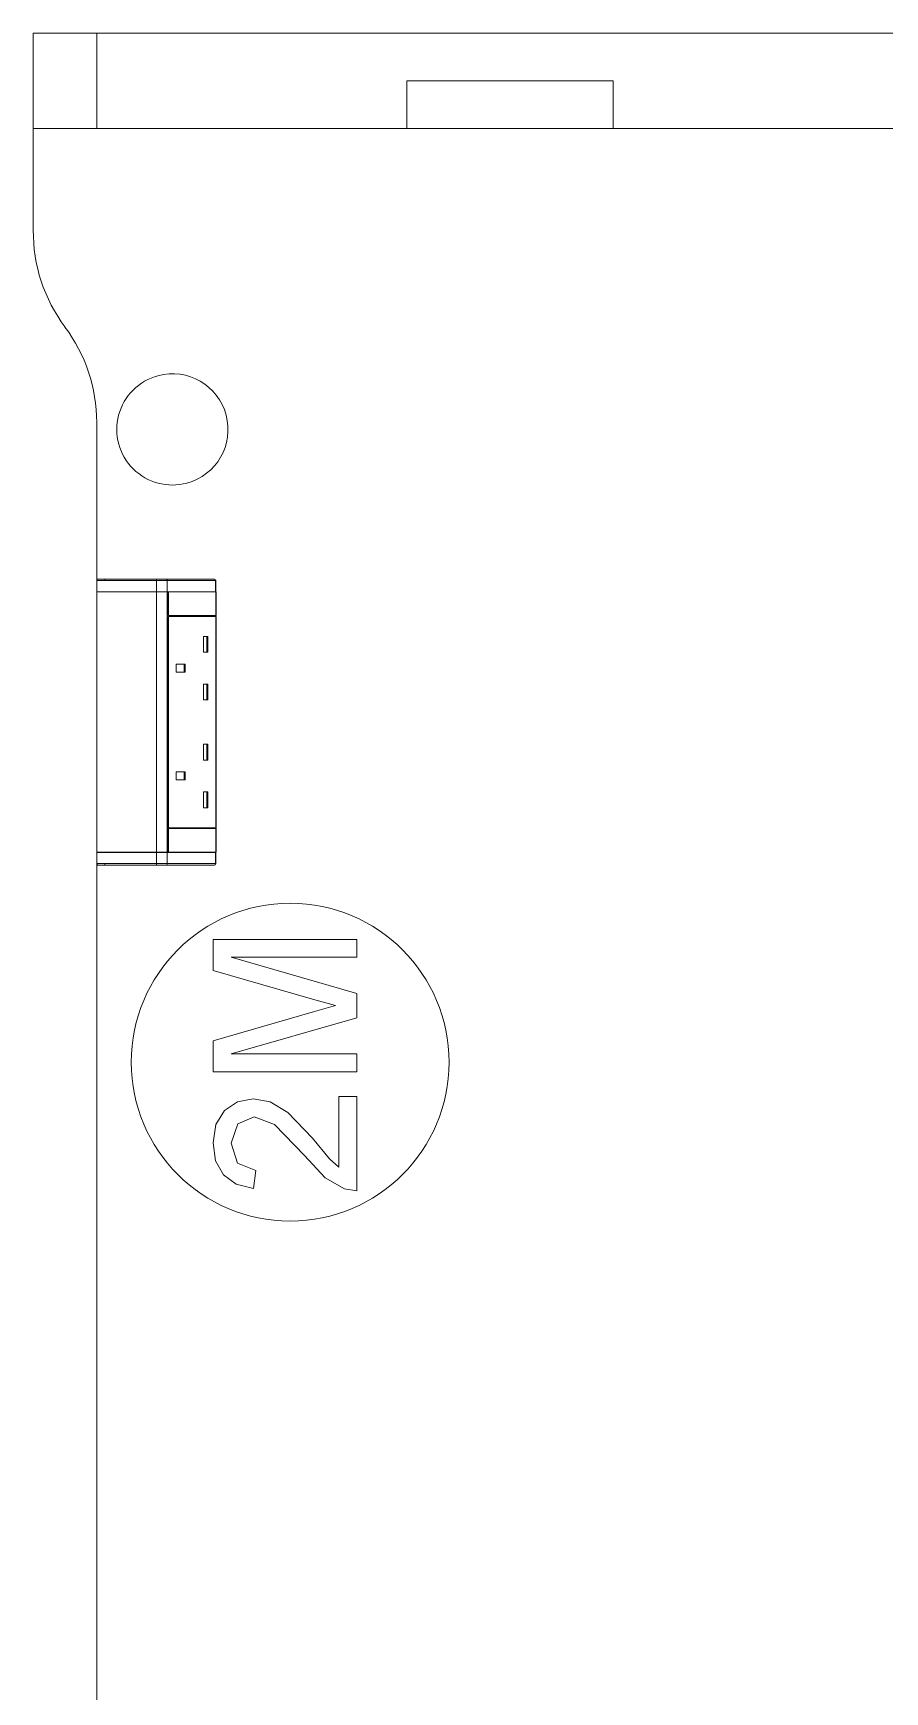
# Model space of a CAD drawing. Header units: millimetres. Extents: x 155927 to 317870, y -36033 to 97293.
# Drawn here: x 164897 to 165433, y 9941 to 10985 of the extents above; entities that cross this region are included whole.
import ezdxf

# ---------------------------------------------------------------- set-up
doc = ezdxf.new("R2010")
doc.units = ezdxf.units.MM
doc.header["$MEASUREMENT"] = 0
doc.layers.add('I-FURN', color=8, linetype='CONTINUOUS', lineweight=9)

msp = doc.modelspace()

# ---------------------------------------------------------------- linework, layer by layer
at = {"layer": 'I-FURN'}
for p, q in [((164936.8, 10984.7), (164896.8, 10984.7)), ((164896.8, 10984.7), (165696.8, 10984.7)), ((164896.8, 10924.7), (164896.8, 10984.7)), ((164896.8, 10924.7), (164896.8, 10984.7)), ((164896.8, 10984.7), (164896.8, 10860.8)), ((165696.8, 10984.7), (164896.8, 10984.7)), ((164896.8, 10984.7), (165696.8, 10984.7)), ((164896.8, 10860.8), (164896.8, 10984.7)), ((165656.8, 10984.7), (164936.8, 10984.7)), ((164936.8, 10924.7), (164936.8, 10984.7)), ((164936.8, 10924.7), (164936.8, 10984.7)), ((165131.8, 10924.7), (165131.8, 10954.7)), ((165131.8, 10954.7), (165261.8, 10954.7)), ((165131.8, 10924.7), (165131.8, 10954.7)), ((165261.8, 10954.7), (165131.8, 10954.7)), ((165261.8, 10924.7), (165261.8, 10954.7)), ((165261.8, 10954.7), (165261.8, 10924.7)), ((165131.8, 10924.7), (164896.8, 10924.7)), ((164896.8, 10924.7), (164936.8, 10924.7)), ((164936.8, 10924.7), (165656.8, 10924.7)), ((165261.8, 10924.7), (165131.8, 10924.7)), ((165696.8, 10924.7), (165261.8, 10924.7)), ((164936.8, 10739.7), (164936.8, 10640.1)), ((164936.8, 10640.1), (164936.8, 10739.7)), ((164936.8, 10633.1), (164936.8, 10640.1)), ((164974.3, 10640.1), (164936.8, 10640.1)), ((164936.8, 10640.1), (164936.8, 10633.1)), ((164941.8, 10641.1), (164937.8, 10641.1)), ((164937.8, 10641.1), (164974.9, 10641.1)), ((164941.8, 10641.1), (164941.8, 10640.1)), ((164980.4, 10641.1), (164941.8, 10641.1)), ((164981.2, 10640.1), (164974.3, 10640.1)), ((164974.3, 10640.1), (164974.3, 10633.1)), ((164974.9, 10641.1), (164980.4, 10641.1)), ((164980.4, 10641.1), (165010.7, 10641.1)), ((164980.4, 10641.1), (165010.7, 10641.1)), ((165011.5, 10640.1), (164981.2, 10640.1)), ((164981.2, 10640.1), (164981.2, 10633.1)), ((165011.3, 10640.9), (165011.3, 10640.9)), ((165011.7, 10640.1), (165011.5, 10640.1)), ((165011.5, 10640.1), (165011.5, 10633.1)), ((165011.7, 10640.1), (165011.7, 10633.1)), ((165011.7, 10640.1), (165011.7, 10633.1)), ((165011.7, 10633.1), (165011.7, 10640.1)), ((164974.3, 10633.1), (164936.8, 10633.1)), ((164936.8, 10469.1), (164936.8, 10633)), ((164936.8, 10633), (164936.8, 10469.1)), ((164936.8, 10633), (164974.3, 10633)), ((164981.2, 10633.1), (164974.3, 10633.1)), ((164974.3, 10633), (164974.3, 10469.1)), ((164974.3, 10633), (164981.2, 10633)), ((165011.5, 10633.1), (164981.2, 10633.1)), ((164981.2, 10633), (164981.2, 10469.1)), ((164981.8, 10633), (164981.2, 10633)), ((164981.8, 10618.1), (164981.8, 10633)), ((164982, 10633.1), (164982, 10618.1)), ((165011.9, 10633.1), (164982, 10633.1)), ((165011.7, 10633.1), (165011.5, 10633.1)), ((165011.7, 10633), (165011.7, 10469.1)), ((165011.9, 10618.1), (165011.9, 10633.1)), ((164982, 10618.1), (165011.9, 10618.1)), ((165011.5, 10617.6), (165011.5, 10618.1)), ((164981.8, 10484.6), (164981.8, 10617.6)), ((164982, 10617.6), (164982, 10484.6)), ((165011.9, 10617.6), (164982, 10617.6)), ((165011.9, 10484.6), (165011.9, 10617.6)), ((165006.8, 10605), (165004, 10605)), ((165004, 10605), (165004, 10595)), ((165006.1, 10605), (165006.1, 10595)), ((165006.8, 10605), (165006.8, 10595)), ((164986.8, 10582.5), (164986.8, 10587.5)), ((164986.8, 10587.5), (164992.5, 10587.5)), ((164991.8, 10587.5), (164991.8, 10582.5)), ((164992.5, 10587.5), (164992.5, 10582.5)), ((165006.8, 10595), (165004, 10595)), ((164992.5, 10582.5), (164986.8, 10582.5)), ((165006.8, 10575), (165004, 10575)), ((165004, 10575), (165004, 10565)), ((165006.1, 10575), (165006.1, 10565)), ((165006.8, 10575), (165006.8, 10565)), ((165006.8, 10565), (165004, 10565)), ((165006.8, 10537.2), (165004, 10537.2)), ((165004, 10537.2), (165004, 10527.2)), ((165006.1, 10537.2), (165006.1, 10527.2)), ((165006.8, 10537.2), (165006.8, 10527.2)), ((165006.8, 10527.2), (165004, 10527.2)), ((164992.5, 10519.7), (164986.8, 10519.7)), ((164986.8, 10519.7), (164986.8, 10514.7)), ((164992.5, 10514.7), (164986.8, 10514.7)), ((164991.8, 10519.7), (164991.8, 10514.7)), ((164992.5, 10519.7), (164992.5, 10514.7)), ((165006.8, 10507.2), (165004, 10507.2)), ((165004, 10507.2), (165004, 10497.2)), ((165006.1, 10507.2), (165006.1, 10497.2)), ((165006.8, 10507.2), (165006.8, 10497.2)), ((165006.8, 10497.2), (165004, 10497.2)), ((164981.8, 10469.1), (164981.8, 10484.1)), ((165011.9, 10484.6), (164982, 10484.6)), ((164982, 10484.1), (164982, 10469.1)), ((165011.9, 10484.1), (164982, 10484.1)), ((165011.5, 10484.1), (165011.5, 10484.6)), ((165011.9, 10469.1), (165011.9, 10484.1)), ((164974.3, 10469.1), (164936.8, 10469.1)), ((164936.8, 10462), (164936.8, 10469)), ((164936.8, 10462), (164936.8, 10469)), ((164936.8, 10469), (164974.3, 10469)), ((164936.8, 10462), (164936.8, 9629.7)), ((164936.8, 9629.7), (164936.8, 10462)), ((164936.8, 10462), (164974.3, 10462)), ((164941.8, 10462), (164941.8, 10461)), ((164981.2, 10469.1), (164974.3, 10469.1)), ((164974.3, 10462), (164974.3, 10469)), ((164974.3, 10469), (164981.2, 10469)), ((164974.3, 10462), (164981.2, 10462)), ((164982, 10469.1), (164979.6, 10469.1)), ((164981.2, 10469.1), (164981.8, 10469.1)), ((164981.2, 10462), (164981.2, 10469)), ((164981.2, 10469), (165011.5, 10469)), ((164981.2, 10462), (165011.5, 10462)), ((164982, 10469.1), (165011.9, 10469.1)), ((165011.3, 10461.2), (165011.3, 10461.3)), ((165011.5, 10462), (165011.5, 10469)), ((165011.5, 10469), (165011.7, 10469)), ((165011.5, 10462), (165011.7, 10462)), ((165011.7, 10469), (165011.7, 10462)), ((165011.7, 10469), (165011.7, 10462)), ((165011.7, 10469), (165011.7, 10462)), ((164937.8, 10461), (164937.8, 10461)), ((164974.9, 10461), (164937.8, 10461)), ((164937.8, 10461), (164941.8, 10461)), ((164941.8, 10461), (164980.4, 10461)), ((164980.4, 10461), (164974.9, 10461)), ((165010.7, 10461), (164980.4, 10461)), ((165010.7, 10461), (164980.4, 10461)), ((165100.4, 10414.3), (165010, 10414.3)), ((165010, 10414.3), (165010, 10394.8)), ((165100.4, 10403), (165100.4, 10414.3)), ((165100.4, 10380.3), (165021.3, 10403)), ((165021.3, 10403), (165100.4, 10403)), ((165010, 10394.8), (165072.6, 10376.6)), ((165100.4, 10364.9), (165100.4, 10380.3)), ((165073.7, 10368.9), (165010, 10350.4)), ((165072.6, 10376.6), (165087, 10372.6)), ((165087, 10372.6), (165073.7, 10368.9)), ((165021.3, 10342.2), (165100.4, 10364.9)), ((165010, 10350.4), (165010, 10330.9)), ((165100.4, 10342.2), (165021.3, 10342.2)), ((165100.4, 10330.9), (165100.4, 10342.2)), ((165010, 10330.9), (165100.4, 10330.9)), ((165089.1, 10315.4), (165089.1, 10271)), ((165100.4, 10315.4), (165089.1, 10315.4)), ((165100.4, 10256.1), (165100.4, 10315.4)), ((165017.2, 10306.5), (165011.8, 10297.7)), ((165025.3, 10312.1), (165017.2, 10306.5)), ((165035.2, 10314), (165025.3, 10312.1)), ((165045.9, 10312), (165035.2, 10314)), ((165057, 10305.3), (165045.9, 10312)), ((165072.5, 10289.1), (165057, 10305.3)), ((165011.8, 10297.7), (165010, 10286.3)), ((165021.3, 10286.1), (165025.5, 10298.1)), ((165025.5, 10298.1), (165035.9, 10302.7)), ((165035.9, 10302.7), (165048.7, 10297.8)), ((165048.7, 10297.8), (165067.5, 10278.3)), ((165010, 10286.3), (165011.6, 10274.9)), ((165025.4, 10273.5), (165021.3, 10286.1)), ((165083.3, 10276.1), (165072.5, 10289.1)), ((165011.6, 10274.9), (165016.5, 10266.1)), ((165036.8, 10268.8), (165025.4, 10273.5)), ((165067.5, 10278.3), (165080.6, 10264.1)), ((165089.1, 10271), (165083.3, 10276.1)), ((165016.5, 10266.1), (165024.5, 10260.2)), ((165035.4, 10257.5), (165036.8, 10268.8)), ((165080.6, 10264.1), (165092.6, 10257.3)), ((165024.5, 10260.2), (165035.4, 10257.5)), ((165092.6, 10257.3), (165100.4, 10256.1))]:
    msp.add_line(p, q, dxfattribs=at)
at = {"layer": 'I-FURN', "flags": 128}
for points in [[(164937.8, 10641.1), (164937.8, 10641.1), (164937.7, 10641.1), (164937.7, 10641.1), (164937.7, 10641.1), (164937.6, 10641.1), (164937.6, 10641.1), (164937.5, 10641.1), (164937.5, 10641.1), (164937.5, 10641.1), (164937.4, 10641.1), (164937.4, 10641), (164937.4, 10641), (164937.3, 10641), (164937.3, 10641), (164937.3, 10641), (164937.2, 10640.9), (164937.2, 10640.9), (164937.2, 10640.9), (164937.1, 10640.9), (164937.1, 10640.8), (164937.1, 10640.8), (164937.1, 10640.8), (164937, 10640.7), (164937, 10640.7), (164937, 10640.7), (164937, 10640.6), (164936.9, 10640.6), (164936.9, 10640.6), (164936.9, 10640.5), (164936.9, 10640.5), (164936.9, 10640.5), (164936.9, 10640.4), (164936.9, 10640.4), (164936.8, 10640.3), (164936.8, 10640.3), (164936.8, 10640.3), (164936.8, 10640.2), (164936.8, 10640.2), (164936.8, 10640.1), (164936.8, 10640.1)], [(164941.8, 10641.1), (164941.7, 10641.1), (164941.5, 10641.1), (164941.3, 10641.1), (164941.2, 10641.1), (164941, 10641.1), (164940.9, 10641.1), (164940.7, 10641.1), (164940.6, 10641.1), (164940.4, 10641.1), (164940.3, 10641.1), (164940.1, 10641.1), (164940, 10641.1), (164939.8, 10641.1), (164939.7, 10641.1), (164939.6, 10641.1), (164939.4, 10641.1), (164939.3, 10641.1), (164939.2, 10641.1), (164939.1, 10641.1), (164939, 10641.1), (164938.8, 10641.1), (164938.7, 10641.1), (164938.6, 10641.1), (164938.5, 10641.1), (164938.5, 10641.1), (164938.4, 10641.1), (164938.3, 10641.1), (164938.2, 10641.1), (164938.2, 10641.1), (164938.1, 10641.1), (164938, 10641.1), (164938, 10641.1), (164937.9, 10641.1), (164937.9, 10641.1), (164937.9, 10641.1), (164937.9, 10641.1), (164937.8, 10641.1), (164937.8, 10641.1), (164937.8, 10641.1)], [(164937.8, 10641.1), (164937.8, 10641.1), (164937.8, 10641.1)], [(164937.8, 10641.1), (164938.1, 10641.1), (164938.5, 10641.1), (164939.1, 10641.1), (164939.8, 10641.1), (164940.6, 10641.1), (164941.5, 10641.1), (164942.6, 10641.1), (164943.8, 10641.1), (164945.1, 10641.1), (164946.6, 10641.1), (164948.2, 10641.1), (164949.9, 10641.1), (164951.7, 10641.1), (164953.6, 10641.1), (164955.7, 10641.1), (164957.8, 10641.1), (164960.1, 10641.1), (164962.4, 10641.1), (164964.9, 10641.1), (164967.5, 10641.1), (164970.1, 10641.1), (164972.8, 10641.1), (164974.9, 10641.1)], [(164974.9, 10641.1), (164975, 10641.1), (164975.1, 10641.1), (164975.3, 10641.1), (164975.4, 10641.1), (164975.6, 10641.1), (164975.7, 10641.1), (164975.9, 10641.1), (164976, 10641.1), (164976.2, 10641.1), (164976.3, 10641.1), (164976.5, 10641.1), (164976.6, 10641.1), (164976.8, 10641.1), (164977, 10641.1), (164977.1, 10641.1), (164977.3, 10641.1), (164977.4, 10641.1), (164977.6, 10641.1), (164977.7, 10641.1), (164977.9, 10641.1), (164978.1, 10641.1), (164978.2, 10641.1), (164978.4, 10641.1), (164978.5, 10641.1), (164978.7, 10641.1), (164978.8, 10641.1), (164979, 10641.1), (164979.1, 10641.1), (164979.2, 10641.1), (164979.4, 10641.1), (164979.5, 10641.1), (164979.6, 10641.1), (164979.8, 10641.1), (164979.9, 10641.1), (164980, 10641.1), (164980.1, 10641.1), (164980.2, 10641.1), (164980.3, 10641.1), (164980.4, 10641.1)], [(165011.7, 10640.1), (165011.7, 10640.2), (165011.7, 10640.2), (165011.7, 10640.3), (165011.7, 10640.3), (165011.6, 10640.3), (165011.6, 10640.4), (165011.6, 10640.4), (165011.6, 10640.5), (165011.6, 10640.5), (165011.6, 10640.5), (165011.6, 10640.6), (165011.6, 10640.6), (165011.5, 10640.6)], [(164936.8, 10462), (164936.8, 10462), (164936.8, 10461.9), (164936.8, 10461.9), (164936.8, 10461.9), (164936.8, 10461.8), (164936.9, 10461.8), (164936.9, 10461.7), (164936.9, 10461.7), (164936.9, 10461.7), (164936.9, 10461.6), (164936.9, 10461.6), (164936.9, 10461.6), (164937, 10461.5), (164937, 10461.5), (164937, 10461.5), (164937, 10461.4), (164937, 10461.4), (164937.1, 10461.4), (164937.1, 10461.3), (164937.1, 10461.3), (164937.2, 10461.3), (164937.2, 10461.2), (164937.2, 10461.2), (164937.2, 10461.2), (164937.3, 10461.2), (164937.3, 10461.2), (164937.4, 10461.1), (164937.4, 10461.1), (164937.4, 10461.1), (164937.5, 10461.1), (164937.5, 10461.1), (164937.5, 10461.1), (164937.6, 10461), (164937.6, 10461), (164937.7, 10461), (164937.7, 10461), (164937.7, 10461), (164937.8, 10461), (164937.8, 10461), (164937.8, 10461)], [(165011.5, 10461.5), (165011.6, 10461.5), (165011.6, 10461.6), (165011.6, 10461.6), (165011.6, 10461.7), (165011.6, 10461.7), (165011.6, 10461.7), (165011.6, 10461.8), (165011.6, 10461.8), (165011.7, 10461.8), (165011.7, 10461.9), (165011.7, 10461.9), (165011.7, 10462), (165011.7, 10462), (165011.7, 10462)], [(164974.9, 10461), (164972.1, 10461), (164969.4, 10461), (164966.8, 10461), (164964.2, 10461), (164961.8, 10461), (164959.5, 10461), (164957.3, 10461), (164955.1, 10461), (164953.1, 10461), (164951.2, 10461), (164949.4, 10461), (164947.8, 10461), (164946.2, 10461), (164944.8, 10461), (164943.5, 10461), (164942.3, 10461), (164941.3, 10461), (164940.3, 10461), (164939.6, 10461), (164938.9, 10461), (164938.4, 10461), (164938, 10461), (164937.8, 10461)], [(164937.8, 10461), (164937.8, 10461), (164937.8, 10461), (164937.9, 10461), (164937.9, 10461), (164937.9, 10461), (164937.9, 10461), (164938, 10461), (164938, 10461), (164938.1, 10461), (164938.1, 10461), (164938.2, 10461), (164938.3, 10461), (164938.4, 10461), (164938.4, 10461), (164938.5, 10461), (164938.6, 10461), (164938.7, 10461), (164938.8, 10461), (164938.9, 10461), (164939, 10461), (164939.2, 10461), (164939.3, 10461), (164939.4, 10461), (164939.5, 10461), (164939.7, 10461), (164939.8, 10461), (164939.9, 10461), (164940.1, 10461), (164940.2, 10461), (164940.4, 10461), (164940.5, 10461), (164940.7, 10461), (164940.8, 10461), (164941, 10461), (164941.1, 10461), (164941.3, 10461), (164941.5, 10461), (164941.6, 10461), (164941.8, 10461), (164941.8, 10461)], [(164980.4, 10461), (164980.3, 10461), (164980.2, 10461), (164980.1, 10461), (164980, 10461), (164979.9, 10461), (164979.8, 10461), (164979.6, 10461), (164979.5, 10461), (164979.4, 10461), (164979.2, 10461), (164979.1, 10461), (164979, 10461), (164978.8, 10461), (164978.7, 10461), (164978.5, 10461), (164978.4, 10461), (164978.2, 10461), (164978.1, 10461), (164977.9, 10461), (164977.7, 10461), (164977.6, 10461), (164977.4, 10461), (164977.3, 10461), (164977.1, 10461), (164977, 10461), (164976.8, 10461), (164976.6, 10461), (164976.5, 10461), (164976.3, 10461), (164976.2, 10461), (164976, 10461), (164975.9, 10461), (164975.7, 10461), (164975.6, 10461), (164975.4, 10461), (164975.3, 10461), (164975.1, 10461), (164975, 10461), (164974.9, 10461)]]:
    msp.add_lwpolyline(points, dxfattribs=at)
at = {"layer": 'I-FURN'}
for centre, radius, start, end in [((164996.9, 10859.7), 100, 179.3744, 216.8699), ((164996.9, 10859.7), 100, 179.3744, 216.8699), ((164836.8, 10739.7), 100, 0, 36.8699), ((164836.8, 10739.7), 100, 0, 36.8699), ((164984.4, 10735.3), 35, 105, 165), ((164984.4, 10735.3), 35, 285, 105), ((164984.4, 10735.3), 35, 165.2996, 285), ((165010.7, 10640.1), 1, 74.6478, 90), ((165010.7, 10462), 1, 270, 285.3522), ((165058.5, 10337), 100, 90, 270), ((165058.5, 10337), 100, 270, 90)]:
    msp.add_arc(centre, radius, start, end, dxfattribs=at)
at = {"layer": 'I-FURN', "extrusion": (0, 0, -1)}
for centre, major_axis, ratio, start_param, end_param in [((164937.8, 10640.1), (0, -1), 0.998113, 1.570796, 3.141593), ((164974.9, 10640.1), (0, -1), 0.56467, 1.570796, 3.141593), ((164980.4, 10640.1), (0, -1), 0.819152, 3.141593, 4.712389), ((165010.7, 10640.1), (0, 1), 0.819152, 0, 1.570796), ((164937.8, 10462), (0, -1), 0.998113, 0, 1.570796), ((164974.9, 10462), (0, -1), 0.56467, 0, 1.570796), ((164980.4, 10462), (0, -1), 0.819152, 4.712389, 6.283185), ((165010.7, 10462), (0, -1), 0.819152, 4.712389, 6.283185)]:
    msp.add_ellipse(centre, major_axis=major_axis, ratio=ratio, start_param=start_param, end_param=end_param, dxfattribs=at)

doc.saveas('drawing.dxf')
